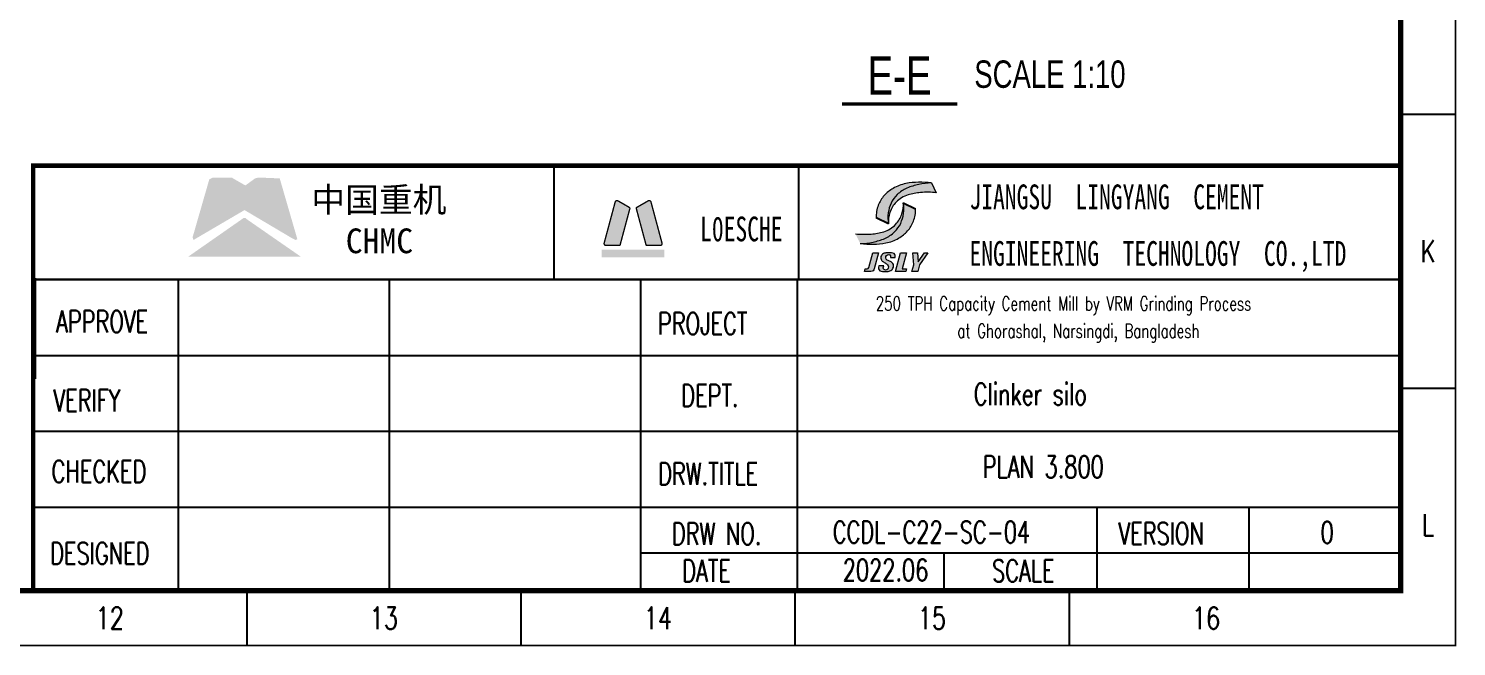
# Model space of a CAD drawing. Extents: x 707031 to 850566, y -411673 to -233438.
# Drawn here: x 765117 to 791166, y -411673 to -400393 of the extents above; entities that cross this region are included whole.
import ezdxf
from ezdxf.enums import TextEntityAlignment as Align

# ---------------------------------------------------------------- set-up
doc = ezdxf.new("R2010")
doc.units = 0
doc.header["$LTSCALE"] = 2000
doc.header["$MEASUREMENT"] = 0
doc.layers.get('0').update_dxf_attribs({"linetype": 'CONTINUOUS'})
for name, color, linetype in [('0-排水', 5, 'F_LINE'), ('22', 7, 'CONTINUOUS'), ('4', 2, 'CONTINUOUS'), ('dim', 7, 'CONTINUOUS'), ('P_OUTER_FRAME', 131, 'CONTINUOUS'), ('TK', 1, 'CONTINUOUS')]:
    doc.layers.add(name, color=color, linetype=linetype)
doc.layers.add('Rahm7', color=7, linetype='CONTINUOUS', lineweight=50)
doc.layers.add('图层3', color=1, linetype='CONTINUOUS', lineweight=0)
doc.styles.add('A', font='txt.shx', dxfattribs={"width": 0.75, "bigfont": 'hztxt.shx'})
doc.styles.add('HZFS', font='SIMPLEX', dxfattribs={"width": 0.7, "bigfont": 'HZFS'})
doc.styles.add('HZTXT', font='romans.shx', dxfattribs={"width": 0.7, "bigfont": 'hztxt.shx'})
doc.styles.add('KS', font='kstxt.shx', dxfattribs={"width": 0.75, "bigfont": 'kshz.shx'})
doc.styles.add('TK-HZ', font='txt.shx', dxfattribs={"width": 0.8, "bigfont": 'hztxt.shx'})
doc.linetypes.add('F_LINE', pattern='A,25,-10,["F",A,S=2,R=0,X=-3.5,Y=-0.9],-3.5', length=38.5)

# ---------------------------------------------------------------- blocks, each defined once
blk = doc.blocks.new('A1-1')
at = {"layer": 'TK', "color": 7}
for p, q in [((83100, 9700), (84100, 9700)), ((83100, 4700), (84100, 4700)), ((62050, 999.9999999999997), (62050, -3.410605131648481e-13)), ((67050, 999.9999999999997), (67050, -3.410605131648481e-13)), ((72050, 999.9999999999997), (72050, -3.410605131648481e-13)), ((77050, 999.9999999999997), (77050, -3.410605131648481e-13))]:
    blk.add_line(p, q, dxfattribs=at)
for points, const_width in [([(0, 0), (84100, 0), (84100, 59400), (3.637978807091713e-12, 59400)], 35), ([(2500, 999.9999999999997), (83100, 999.9999999999997), (83100, 58400), (2500.000000000004, 58400)], 100)]:
    blk.add_lwpolyline(points, close=True, dxfattribs=dict(at, const_width=const_width))
at = {"layer": 'TK', "color": 7, "style": 'TK-HZ', "width": 0.75}
for s, p in [('K', (83600, 7200)), ('L', (83600, 2199.999999999999)), ('12', (59550, 499.9999999999997)), ('13', (64550, 499.9999999999997)), ('14', (69550, 499.9999999999997)), ('15', (74550, 499.9999999999997)), ('16', (79550, 499.9999999999997))]:
    blk.add_text(s, height=400, dxfattribs=at).set_placement(p, align=Align.MIDDLE_CENTER)

msp = doc.modelspace()

# ---------------------------------------------------------------- hatches: boundary and pattern name
at = {"layer": '0-排水', "linetype": 'Continuous'}
for color, points in [(152, [(769698.9695429205, -403128.7782264047), (769313.5785413197, -403112.7202680048), (769249.3467077211, -403128.7782264047), (769072.7091653206, -403257.2418936046), (768847.8977477205, -403128.7782264047), (768831.8397893206, -403112.7202680048), (768478.564704521, -403112.7202680048), (768414.332870921, -403144.8361848046), (768109.2316613205, -404204.6614392048), (768125.2896197204, -404252.8353144045), (769056.6512069207, -403706.8647288049), (769923.7809605206, -404220.7193976047), (769988.012794121, -404252.8353144045), (770020.1287109208, -404236.7773560046)]), (167, [(769088.7671237205, -403867.4443128046), (769072.7091653206, -403851.3863544047), (769040.5932485209, -403851.3863544047), (768028.9418693202, -404557.9365240049), (770084.3605445212, -404557.9365240049)])]:
    msp.add_hatch(color=color, dxfattribs=at).paths.add_polyline_path(points)
at = {"layer": '图层3'}
h = msp.add_hatch(color=7, dxfattribs=at)
edge = h.paths.add_edge_path()
edge.add_line((780289.7584295942, -404320.0064532503), (780201.9414695989, -404139.9550028138))
edge.add_arc((780364.3585213165, -402809.7848088241), 1340.049269097654, 263.0385042875431, 275.3276682807749)
edge.add_arc((780395.828452479, -403013.3712118019), 1134.48844079418, 274.699860560967, 286.4928497704927)
edge.add_arc((780571.4981561479, -403616.4451471858), 506.3635752953235, 286.8060868385711, 315.8070490430551)
edge.add_arc((780590.0308264977, -403633.8800444917), 480.9224354129934, 315.7572570356258, 342.297883070906)
edge.add_arc((780515.9712025531, -403604.4521125781), 560.4505931885531, 341.7340311697594, 363.1418296780915)
edge.add_arc((780448.3669479982, -403683.0335944358), 636.6644532519942, -7.974530591754615, 9.885145890417391, ccw=False)
edge.add_arc((780389.8581659076, -403670.4345087002), 696.3690036495202, 336.38778957103284, 351.66672240315535, ccw=False)
edge.add_arc((780513.2774143432, -403696.5445897041), 573.3922740670554, 314.5403632720656, 333.83780076852986, ccw=False)
edge.add_arc((780496.6001812796, -403673.7824157935), 601.3275991421783, 293.6839249742889, 314.15171916344343, ccw=False)
edge.add_arc((780292.2878396761, -403162.6548989827), 1151.619967609616, 281.5269948226374, 292.7778449744123, ccw=False)
edge.add_arc((780249.432313782, -403046.9598935151), 1273.6851019351, 271.81434362317594, 282.3759630335709, ccw=False)
edge = h.paths.add_edge_path()
edge.add_arc((781629.7755537097, -404483.5843510602), 1273.6851019351, 91.81434362317596, 102.3759630335708)
edge.add_arc((781586.9200275525, -404367.8893455847), 1151.619967609616, 101.5269948226374, 112.7778449744123)
edge.add_arc((781382.6076862126, -403856.761828773), 601.3275991421783, 113.6839249742889, 134.1517191634434)
edge.add_arc((781365.9304531486, -403833.999654846), 573.3922740670554, 134.5403632720655, 153.8378007685298)
edge.add_arc((781489.3497018501, -403860.1097358672), 696.3690036495202, 156.3877895710328, 171.6667224031553)
edge.add_arc((781430.8409197599, -403847.5106501312), 636.6644532519942, 172.0254694082454, 189.8851458904174)
edge.add_arc((781363.2366649391, -403926.0921319893), 560.4505931885531, 161.7340311697594, 183.1418296780916, ccw=False)
edge.add_arc((781289.177040994, -403896.6642000752), 480.9224354129934, 135.7572570356258, 162.297883070906, ccw=False)
edge.add_arc((781307.7097113443, -403914.0990973811), 506.3635752953235, 106.8060868385711, 135.8070490430551, ccw=False)
edge.add_arc((781483.37941501, -404517.1730327655), 1134.48844079418, 94.69986056096701, 106.4928497704928, ccw=False)
edge.add_arc((781514.8493461757, -404720.7594357429), 1340.049269097654, 83.03850428754299, 95.32766828077501, ccw=False)
edge.add_line((781677.266397681, -403390.5892417573), (781589.4494376857, -403210.5377913208))
h = msp.add_hatch(color=256, dxfattribs=at)
edge = h.paths.add_edge_path()
edge.add_arc((781629.7755537097, -404483.5843510602), 1273.6851019351, 91.81434362317596, 102.3759630335708)
edge.add_arc((781586.9200275525, -404367.8893455847), 1151.619967609616, 101.5269948226374, 112.7778449744123)
edge.add_arc((781382.6076862126, -403856.761828773), 601.3275991421783, 113.6839249742889, 134.1517191634434)
edge.add_arc((781365.9304531486, -403833.999654846), 573.3922740670554, 134.5403632720655, 153.8378007685298)
edge.add_arc((781489.3497018501, -403860.1097358672), 696.3690036495202, 156.3877895710328, 171.6667224031553)
edge.add_arc((781430.8409197599, -403847.5106501312), 636.6644532519942, 172.0254694082454, 189.8851458904174)
edge.add_line((780803.6284721902, -403956.8091936556), (780581.1588401942, -403848.3035041678))
edge.add_arc((781163.4063933081, -403827.3932087666), 582.6229087851966, 159.0041339266849, 182.0567832290461, ccw=False)
edge.add_arc((781163.071817465, -403827.1905994148), 582.2379555405405, 138.5933245921814, 159.0109513617222, ccw=False)
edge.add_arc((781257.36789555, -403931.6362754779), 722.2201129398402, 120.68153327112961, 137.3262396746709, ccw=False)
edge.add_arc((781254.9035007468, -403934.3050526453), 723.2661877119992, 100.49023848739881, 120.40575761885529, ccw=False)
edge.add_arc((781342.2291121538, -404248.9802923889), 1048.970370782993, 89.35716738098188, 102.0511576732265, ccw=False)
edge.add_arc((781383.0576722625, -405200.7995473684), 2000.93463624019, 84.07954305337381, 90.83214336630749, ccw=False)
edge = h.paths.add_edge_path()
edge.add_arc((780249.432313782, -403046.9598935151), 1273.6851019351, 271.814343623176, 282.3759630335709)
edge.add_arc((780292.2878396761, -403162.6548989827), 1151.619967609616, 281.5269948226374, 292.7778449744123)
edge.add_arc((780496.6001812796, -403673.7824157935), 601.3275991421783, 293.6839249742888, 314.1517191634434)
edge.add_arc((780513.2774143432, -403696.5445897041), 573.3922740670554, 314.5403632720656, 333.8378007685299)
edge.add_arc((780389.8581659076, -403670.4345087002), 696.3690036495202, 336.3877895710328, 351.6667224031553)
edge.add_arc((780448.3669479982, -403683.0335944358), 636.6644532519942, 352.0254694082454, 369.8851458904174)
edge.add_line((781075.5793955651, -403573.7350509113), (781298.0490275611, -403682.2407403991))
edge.add_arc((780715.8014741841, -403703.1510358008), 582.6229087851966, -20.995866073315312, 2.0567832290461183, ccw=False)
edge.add_arc((780716.1360502931, -403703.3536451522), 582.2379555405405, 318.5933245921813, 339.0109513617223, ccw=False)
edge.add_arc((780621.8399722053, -403598.9079690727), 722.2201129398402, 300.6815332711297, 317.32623967467094, ccw=False)
edge.add_arc((780624.3043667454, -403596.2391919217), 723.2661877119992, 280.4902384873988, 300.4057576188553, ccw=False)
edge.add_arc((780536.978755338, -403281.563952178), 1048.970370782993, 269.3571673809819, 282.0511576732265, ccw=False)
edge.add_arc((780496.1501954928, -402329.7446971985), 2000.93463624019, 264.0795430533738, 270.8321433663076, ccw=False)
h = msp.add_hatch(color=7, dxfattribs=at)
edge = h.paths.add_edge_path()
edge.add_line((780518.0944310551, -404487.8469910773), (780623.4747830088, -404487.8469910773))
edge.add_line((780623.4747830088, -404487.8469910773), (780545.0398378525, -404780.5701910642))
edge.add_arc((780482.5229399101, -404762.3685704275), 65.11268326632856, 272.7567041837175, 343.7672282127427, ccw=False)
edge.add_line((780485.6545346411, -404827.4059030649), (780368.5652547515, -404827.4059030649))
edge.add_line((780368.5652547515, -404827.4059030649), (780381.1148456921, -404780.5701910642))
edge.add_line((780381.1148456921, -404780.5701910642), (780416.2416297634, -404780.5701910642))
edge.add_arc((780416.289494495, -404750.097566131), 30.47266252477072, 269.9100029990606, 346.6139291563146)
edge.add_line((780445.9342815023, -404757.1523350601), (780518.0944310551, -404487.8469910773))
for points in [[(780782.3816963563, -404619.4032681745, -0.2511419047675981), (780755.7335964007, -404580.7321546788, -0.1802809962155375), (780767.2615587701, -404534.2128175136, -0.2298123503036894), (780808.7190928328, -404520.6306006226, -0.2987778944287702), (780838.7997200432, -404542.3509408424, -0.1167581230563767), (780839.4434187663, -404575.6639510768), (780927.2603788133, -404575.6639510768, 0.0462059631375794), (780927.7741841859, -404534.7403010905, 0.2301799694577722), (780906.9172190008, -404500.9228171024, 0.1312195344863262), (780858.8757772966, -404487.8469910773, -0.0010480639679087), (780772.7636148547, -404487.8469910773, 0.1258214947472078), (780713.4109945501, -404501.7850274809, 0.2079585992469012), (780667.8385900509, -404554.5529069609, 0.2107748320121328), (780675.8851280891, -404619.3752511528, 0.0897196757371572), (780711.8995699136, -404651.9063196566, -0.0070806458284101), (780768.7082123965, -404687.4864525853, -0.1329103926397961), (780800.6666662086, -404722.0255510702, -0.1404228134509963), (780801.7279382468, -404766.521218945, -0.2313359390479263), (780775.5302288131, -404797.2490209283, -0.2244918972088056), (780728.4364185579, -404794.7063772159, -0.228957674281067), (780710.6950100063, -404762.5793582404, -0.0757783396464312), (780717.0410158614, -404722.0255510702), (780629.224055549, -404722.0255510702, 0.0862663190859946), (780625.5206557134, -404776.8633742875, 0.1838695552757364), (780648.260076152, -404815.1512243284, 0.1330776402049417), (780691.5249884463, -404827.4059030649), (780785.4546331064, -404827.4059030649, 0.1106757647257923), (780846.6845507667, -404812.9693341248, 0.1927076588121154), (780894.0548921957, -404749.8415756666, 0.0804721502476905), (780897.1093145971, -404722.0255510702, 0.146908340203339), (780883.6190295069, -404680.0123454013, 0.1072934168406041), (780840.5051449722, -404648.6628814081, -0.027395526883609)], [(781025.7280015758, -404487.8469910773), (781131.1083535267, -404487.8469910773), (781052.6734083731, -404780.5701910642), (781134.6359044545, -404780.5701910642), (781122.0863132504, -404827.4059030649), (780934.7434652176, -404827.4059030649)], [(781246.036893499, -404487.8469910773), (781333.8538535483, -404487.8469910773), (781348.2534769628, -404652.4354412735), (781463.4995506423, -404487.8469910773), (781522.044190586, -404487.8469910773), (781370.3686171359, -404704.4621590672), (781337.425940161, -404827.4059030649), (781232.0455882073, -404827.4059030649), (781264.9882649191, -404704.4621590672)]]:
    msp.add_hatch(color=7, dxfattribs=at).paths.add_polyline_path(points)

# ---------------------------------------------------------------- linework, layer by layer
at = {"color": 7}
for p, q in [((790148.5993883017, -402894.213103079), (790148.599388305, -410655.8131030805)), ((765200.5993889755, -404973.2131030646), (790148.5993878971, -404973.2131030646)), ((765200.5993883017, -404973.213103079), (790148.599388298, -404973.213103079)), ((767849.4696029321, -410655.8131030311), (767849.4696029321, -404973.213103079)), ((771699.9418171559, -410655.8131030311), (771699.9418171559, -404973.213103079)), ((776288.5993883017, -410655.8131030796), (776288.5993883017, -404973.213103079)), ((779142.0206262766, -410655.8131030796), (779142.0206262766, -404973.213103079)), ((765200.5993883017, -406359.213103079), (790148.599388298, -406359.213103079)), ((765200.5993883017, -407745.213103079), (790148.599388298, -407745.213103079)), ((765200.5993883017, -409131.213103079), (790148.599388298, -409131.213103079)), ((784613.2081876978, -410655.8131030796), (784613.2081876978, -409131.213103079)), ((787385.2081876978, -410621.9760038981), (787385.2081876978, -409131.213103079)), ((776297.2081876918, -409962.8131030796), (790148.5993883017, -409962.8131030796)), ((781821.0955883012, -410621.9760038981), (781821.0955883012, -409962.8131030796)), ((765200.5993883017, -410655.8131030796), (790148.599388305, -410655.8131030805))]:
    msp.add_line(p, q, dxfattribs=at)
at = {"color": 7, "lineweight": -2}
msp.add_line((765200.5993889392, -404973.2131030646), (790148.599387905, -404973.2131030646), dxfattribs=at)
msp.add_line((765239.479548551, -404949.1784251785), (765239.479548551, -406789.5861571712))
at = {"color": 1, "const_width": 60}
msp.add_lwpolyline([(779957.4919273624, -401769.2355085394), (782059.9710157135, -401769.2355085394)], dxfattribs=at)
at = {"color": 7}
for points, const_width in [([(765200.5993889755, -404973.2131030646), (765200.5993889755, -402894.213103154), (790148.5993879027, -402894.213103154), (790148.5993879024, -410655.8131030805)], 83.1599999964237), ([(765200.5993883017, -410655.8131030796), (765200.5993883017, -402894.213103079)], 83.16), ([(765200.5993883017, -402894.213103079), (790148.5993883017, -402894.213103079)], 83.16), ([(765200.5993878992, -410655.8131030805), (790148.5993878992, -410655.8131030805)], 83.16)]:
    msp.add_lwpolyline(points, dxfattribs=dict(at, const_width=const_width))
msp.add_lwpolyline([(765200.5993889755, -402894.213103154), (790148.5993879823, -402894.213103154)], dxfattribs=at)
at = {"layer": '22'}
for p, q in [((774706.7575884879, -404973.2131030646), (774706.7575884879, -402894.213103154)), ((779166.2125882962, -404973.2131030646), (779166.2125882962, -402894.213103154))]:
    msp.add_line(p, q, dxfattribs=at)
msp.add_lwpolyline([(765200.5993889755, -402894.213103154), (790148.599387905, -402894.213103154), (790148.599387905, -404973.2131030646), (765200.5993889755, -404973.2131030646)], close=True, dxfattribs=at)
at = {"layer": 'Rahm7', "color": 4, "const_width": 24.69851999893784}
for points in [[(776077.1345758768, -403658.1025859781), (775870.3955778162, -403538.741769796, 0.4931454260312867), (775818.5000268685, -403560.2376108265), (775617.9263929696, -404308.7886032017, 0.4931454260313169), (775652.1213379184, -404353.3523230853), (775890.8429702827, -404353.3523230853, 0.3394542588633641), (775909.9285209518, -404338.7074649755), (776086.3407185477, -403680.3281804712, 0.3394542588633431)], [(776213.6334409745, -403658.1025859781), (776420.3724390351, -403538.741769796, -0.4931454260312867), (776472.2679899855, -403560.2376108265), (776672.8416238845, -404308.7886032017, -0.4931454260313169), (776638.6466789328, -404353.3523230853), (776399.925046571, -404353.3523230853, -0.3394542588633641), (776380.8394959, -404338.7074649755), (776204.4272983064, -403680.3281804712, -0.3394542588633431)]]:
    msp.add_lwpolyline(points, format="xyb", close=True, dxfattribs=at)
at = {"layer": 'Rahm7', "color": 4}
for points in [[(776084.8693116572, -403667.5006290146), (775834.8117636273, -403529.1843354676), (775901.405332249, -404354.6793596086), (775616.3098382623, -404342.9601818977)], [(776205.8987051965, -403667.5006290146), (776455.9562532267, -403529.1843354676), (776389.3626846051, -404354.6793596086), (776674.458178589, -404342.9601818977)], [(775573.2016284511, -404431.5643030817), (775573.2016284511, -404567.4061630762), (776717.5663884025, -404431.5643030817), (776717.5663884025, -404567.4061630762)]]:
    msp.add_solid(points, dxfattribs=at)
at = {"layer": '图层3', "lineweight": -2}
for p, q in [((781075.5793954952, -403573.7350509113), (781298.0490273134, -403682.2407404)), ((780803.6284720608, -403956.8091936542), (780581.1588400368, -403848.3035041655))]:
    msp.add_line(p, q, dxfattribs=at)
at = {"layer": '图层3', "color": 7}
for points in [[(781589.449437634, -403210.5377913166), (781677.266397681, -403390.5892417573)], [(781025.7280015758, -404487.8469910773), (781131.1083535267, -404487.8469910773), (781052.6734083731, -404780.5701910642), (781134.6359044545, -404780.5701910642), (781122.0863132504, -404827.4059030649), (780934.7434652176, -404827.4059030649), (781025.7280015758, -404487.8469910773)], [(781246.036893499, -404487.8469910773), (781333.8538535483, -404487.8469910773), (781348.2534769628, -404652.4354412735), (781463.4995506423, -404487.8469910773), (781522.044190586, -404487.8469910773), (781370.3686171359, -404704.4621590672), (781337.425940161, -404827.4059030649), (781232.0455882073, -404827.4059030649), (781264.9882649191, -404704.4621590672), (781246.036893499, -404487.8469910773)]]:
    msp.add_lwpolyline(points, dxfattribs=at)
for points in [[(780518.0944310551, -404487.8469910773), (780623.4747830088, -404487.8469910773), (780545.0398378525, -404780.5701910642, -0.3201531493792165), (780485.6545346411, -404827.4059030649), (780368.5652547515, -404827.4059030649), (780381.1148456921, -404780.5701910642), (780416.2416297634, -404780.5701910642, 0.3477668753080308), (780445.9342815023, -404757.1523350601), (780518.0944310551, -404487.8469910773)], [(780839.4434187663, -404575.6639510768), (780927.2603788133, -404575.6639510768, 0.0462059631375794), (780927.7741841859, -404534.7403010905, 0.2301799694577722), (780906.9172190008, -404500.9228171024, 0.1312195344863262), (780858.8757772966, -404487.8469910773, -0.0010480639679087), (780772.7636148547, -404487.8469910773, 0.1258214947472077), (780713.4109945501, -404501.7850274809, 0.2079585992469012), (780667.8385900509, -404554.5529069609, 0.2107748320121328), (780675.8851280891, -404619.3752511528, 0.0897196757371572), (780711.8995699136, -404651.9063196566, -0.0073534545367111), (780770.8765795868, -404688.8893492336, -0.1256223479452962), (780800.6666662086, -404722.0255510702, -0.1430227817727291), (780801.5159428063, -404767.3172578418, -0.2266212556883574), (780775.5302288131, -404797.2490209283, -0.2244918972088056), (780728.4364185579, -404794.7063772159, -0.228957674281067), (780710.6950100063, -404762.5793582404, -0.0757783396464312), (780717.0410158614, -404722.0255510702), (780629.224055549, -404722.0255510702, 0.0862663190859946), (780625.5206557134, -404776.8633742875, 0.1838695552757364), (780648.260076152, -404815.1512243284, 0.1388917047545442), (780693.488006696, -404827.4059030649), (780785.4546331064, -404827.4059030649, 0.1106757647257923), (780846.6845507667, -404812.9693341248, 0.1927076588121154), (780894.0548921957, -404749.8415756666, 0.0804721502476905), (780897.1093145971, -404722.0255510702, 0.146908340203339), (780883.6190295069, -404680.0123454013, 0.108689979316381), (780839.8694946467, -404648.3849634763, -0.0271034612296109), (780782.3816963563, -404619.4032681745, -0.2462327308361304), (780755.8440850441, -404581.6445514162, -0.1837402859676498), (780767.2615587701, -404534.2128175136, -0.2298123503036893), (780808.7190928328, -404520.6306006226, -0.2987778944287702), (780838.7997200432, -404542.3509408424, -0.1167581230562819), (780839.4434187663, -404575.6639510768), (780839.4434187663, -404575.6639510768)]]:
    msp.add_lwpolyline(points, format="xyb", dxfattribs=at)
at = {"layer": '图层3'}
for centre, radius, start, end in [((781254.9035007003, -403934.3050526448), 723.2661877118697, 100.4902383799298, 120.4057576671672), ((781342.2291121151, -404248.9802923875), 1048.970370782939, 89.35716752879667, 102.0511576429375), ((781586.9200276377, -404367.8893455828), 1151.619967609565, 101.5269947352089, 112.7778449170272), ((781383.0576721927, -405200.7995473708), 2000.934636240177, 84.07954294894188, 90.83214319699205), ((781629.7755537796, -404483.5843510556), 1273.685101935116, 91.81434382173249, 102.3759630812352), ((781163.0718173435, -403827.1905994115), 582.2379555417389, 138.5933245249992, 159.0109513374748), ((781257.3678954387, -403931.6362754798), 722.2201129399027, 120.6815330067461, 137.3262395687653), ((781365.9304530536, -403833.999654846), 573.3922740670554, 134.5403632154425, 153.8378006914278), ((781382.6076860762, -403856.7618287725), 601.3275991419392, 113.6839251292853, 134.1517190348038), ((781163.406393411, -403827.3932087643), 582.6229087851966, 159.0041338824513, 182.0567832351872), ((781430.8409196384, -403847.5106501335), 636.6644532519942, 172.0254694626224, 189.8851458771589), ((781489.3497017705, -403860.1097358644), 696.3690036495983, 156.3877896694408, 171.6667224305255), ((780448.3669479181, -403683.0335944321), 636.6644532519942, 352.0254694626224, 9.885145877158878), ((780715.8014741455, -403703.1510358013), 582.6229087851966, 339.0041338824514, 2.056783235187189), ((780513.2774142966, -403696.5445897069), 573.3922740670554, 314.5403632154425, 333.8378006914278), ((780389.8581657865, -403670.4345086885), 696.3690036495983, 336.3877896694408, 351.6667224305255), ((780716.136050213, -403703.353645154), 582.2379555417389, 318.5933245249993, 339.0109513374748), ((780292.2878397125, -403162.6548989827), 1151.619967609565, 281.5269947352089, 292.7778449170272), ((780496.600181274, -403673.782415793), 601.3275991419392, 293.6839251292853, 314.1517190348038), ((780624.3043668567, -403596.2391919207), 723.2661877118697, 280.4902383799297, 300.4057576671672), ((780621.8399721178, -403598.9079690727), 722.2201129399027, 300.681533006746, 317.3262395687653), ((780249.4323137765, -403046.9598935095), 1273.685101935116, 271.8143438217325, 282.3759630812352), ((780496.1501953638, -402329.7446971948), 2000.934636240177, 264.0795429489419, 270.832143196992), ((780536.9787552346, -403281.563952178), 1048.970370782939, 269.3571675287967, 282.0511576429375)]:
    msp.add_arc(centre, radius, start, end, dxfattribs=at)
at = {"layer": '图层3', "color": 7}
for centre, radius, start, end in [((781586.9200276377, -404367.8893455828), 1151.619967609565, 101.5269947352089, 112.7778449170272), ((781629.7755537796, -404483.5843510556), 1273.685101935116, 91.81434382173249, 102.3759630812352), ((781365.9304530536, -403833.999654846), 573.3922740670554, 134.5403632154425, 153.8378006914278), ((781307.7097112153, -403914.0990973816), 506.3635752956683, 106.8060869473968, 135.8070488679882), ((781382.6076860762, -403856.7618287725), 601.3275991419392, 113.6839251292853, 134.1517190348038), ((781483.3794148992, -404517.1730327609), 1134.488440794117, 94.69986059492142, 106.4928496430705), ((781514.8493460877, -404720.7594357443), 1340.049269097799, 83.03850413124155, 95.32766842102828), ((781430.8409196384, -403847.5106501335), 636.6644532519942, 172.0254694626224, 189.8851458771589), ((781489.3497017705, -403860.1097358644), 696.3690036495983, 156.3877896694408, 171.6667224305255), ((781363.236664926, -403926.0921319879), 560.4505931884723, 161.7340310745906, 183.1418296716721), ((781289.1770409475, -403896.6642000603), 480.922435412884, 135.7572570398419, 162.2978830227852), ((780515.9712026304, -403604.4521125646), 560.4505931884723, 341.7340310745906, 3.141829671672079), ((780448.3669479181, -403683.0335944321), 636.6644532519942, 352.0254694626224, 9.885145877158878), ((780571.4981561349, -403616.4451471835), 506.3635752956683, 286.8060869473968, 315.8070488679882), ((780513.2774142966, -403696.5445897069), 573.3922740670554, 314.5403632154425, 333.8378006914278), ((780590.0308264027, -403633.8800444922), 480.922435412884, 315.7572570398419, 342.2978830227851), ((780389.8581657865, -403670.4345086885), 696.3690036495983, 336.3877896694408, 351.6667224305255), ((780364.3585212621, -402809.7848088213), 1340.049269097799, 263.0385041312416, 275.3276684210282), ((780395.828452451, -403013.3712118047), 1134.488440794117, 274.6998605949213, 286.4928496430705), ((780292.2878397125, -403162.6548989827), 1151.619967609565, 281.5269947352089, 292.7778449170272), ((780496.600181274, -403673.782415793), 601.3275991419392, 293.6839251292853, 314.1517190348038), ((780249.4323137765, -403046.9598935095), 1273.685101935116, 271.8143438217325, 282.3759630812352)]:
    msp.add_arc(centre, radius, start, end, dxfattribs=at)

# ---------------------------------------------------------------- block references
at = {"layer": 'TK', "color": 7}
msp.add_blockref('A1-1', (707048.5993878992, -411655.8131030805), dxfattribs=at)

# ---------------------------------------------------------------- texts
at = {"color": 1, "style": 'KS', "width": 0.75}
msp.add_text('E-E', height=700, dxfattribs=at).set_placement((781005.6299894819, -401249.5832474014), align=Align.MIDDLE)
at = {"color": 7, "style": 'HZFS', "width": 0.7}
for s, p in [('APPROVE', (765619.3752011209, -405942.7704856021)), ('  PROJECT', (776216.381023649, -405979.1363761302)), ('VERIFY', (765570.5391212477, -407381.6038196629)), ('  DEPT.', (776641.9466436509, -407294.0878884464)), ('CHECKED', (765537.6834639952, -408678.2996868377)), ('DRW.TITLE', (776603.4891854421, -408720.8140540242)), (' DRW NO.', (776662.576838442, -409815.2500243743)), ('VERSION', (785000.0912359207, -409810.3656589759)), ('DESIGNED', (765512.1032269, -410172.7401461645)), ('  DATE', (776659.3613997739, -410491.594803239)), ('SCALE', (782695.1369663411, -410491.5948032371))]:
    msp.add_text(s, height=400, dxfattribs=at).set_placement(p)
at = {"color": 7, "char_height": 451.1619942568221, "width": 162378.9060800841, "attachment_point": 1, "style": 'HZFS'}
for s, insert in [('{\\fSimSun|b0|i0|c134|p54;JIANGSU  LINGYANG  CEMENT  }', (782282.8715587248, -403239.5492081975)), ('{\\fSimSun|b0|i0|c134|p54;L0ESCHE}', (777368.3188198524, -403825.868278173)), ('{\\fSimSun|b0|i0|c134|p54;ENGINEERING  TECHNOLOGY  CO.,LTD}', (782282.8715587248, -404273.505208153))]:
    msp.add_mtext(s, dxfattribs=dict(at, insert=insert))
at = {"layer": '0-排水', "char_height": 451.63008, "attachment_point": 1}
for s, width, insert in [('{\\fSimSun|b0|i0|c134|p2;中国重机}', 2867.736070473301, (770276.329662768, -403293.3671269321)), ('{\\fSimSun|b0|i0|c134|p2;CHMC}', 773.3030833978964, (770903.5936627685, -404042.5991269324))]:
    msp.add_mtext_dynamic_manual_height_columns(s, width=width, gutter_width=12.5, heights=[0], dxfattribs=dict(at, insert=insert))
at = {"layer": '4', "style": 'KS', "width": 0.75}
msp.add_text('SCALE 1:10', height=500, dxfattribs=at).set_placement((782370.6173769503, -401475.3798808042))
at = {"layer": 'dim', "width": 0.7}
for s, height, style, p in [('250 TPH Capacity Cement Mill by VRM Grinding Process ', 256, 'HZTXT', (780572.1890822417, -405541.3392006665)), ('at Ghorashal, Narsingdi, Bangladesh', 256, 'HZTXT', (782060.9405093925, -406041.3392006665)), ('Clinker silo', 400, 'HZFS', (782359.9563488032, -407265.5745835656)), ('PLAN 3.800', 400, 'HZFS', (782524.8820884753, -408593.6564039854)), ('0', 400, 'HZFS', (788687.9263365156, -409790.8568938079)), ('2022.06', 400, 'HZFS', (779971.2053626365, -410478.1403529125))]:
    msp.add_text(s, height=height, dxfattribs=dict(at, style=style)).set_placement(p)
at = {"layer": 'P_OUTER_FRAME', "style": 'HZFS', "width": 0.7}
msp.add_text('CCDL-C22-SC-04', height=400, dxfattribs=at).set_placement((781588.6188121998, -409584.5868902264), align=Align.MIDDLE)

doc.saveas('drawing.dxf')
